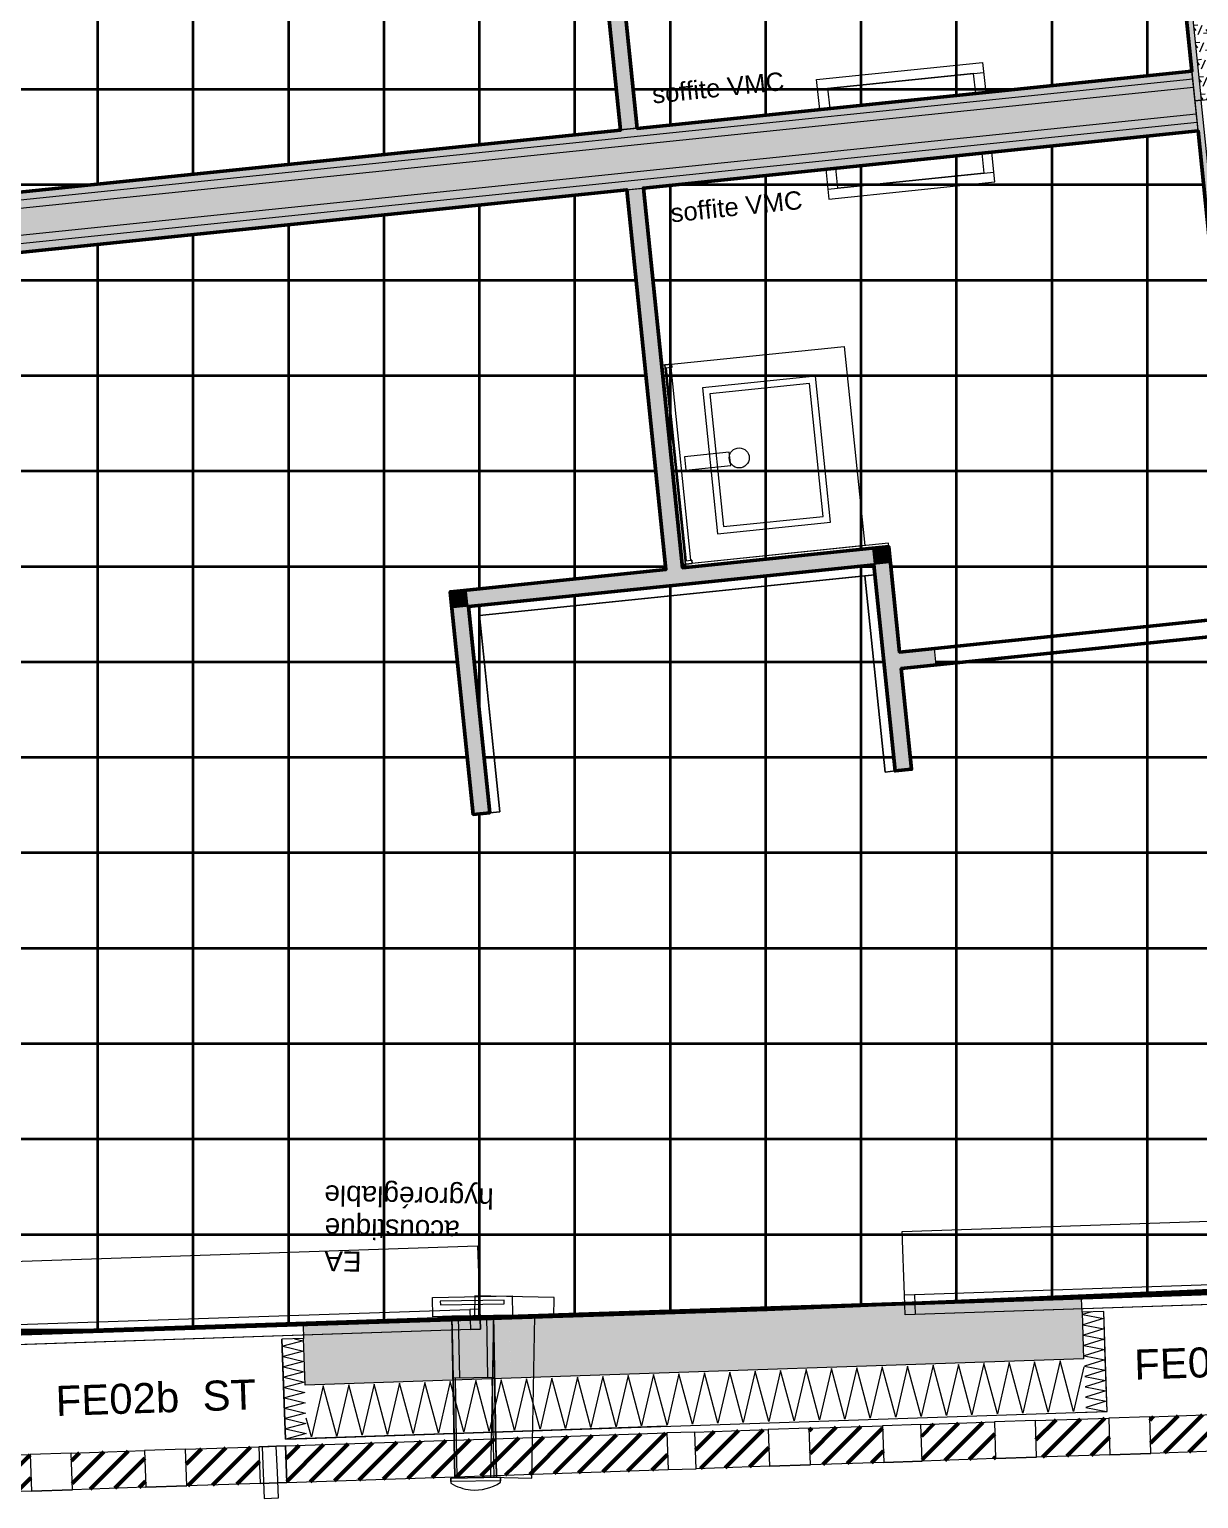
# Model space of a CAD drawing. Header units: metres. Extents: x 399 to 3028, y -427 to 863.
# Drawn here: x 743.686 to 747.19, y -333.14 to -328.737 of the extents above; entities that cross this region are included whole.
import ezdxf

# ---------------------------------------------------------------- set-up
doc = ezdxf.new("R2010")
doc.units = ezdxf.units.M
for name, color, linetype, lineweight in [('01-Dalles_3D_Stylo_No__1', 250, 'Continuous', 9), ('01-Murs LOGTS', 250, 'Continuous', 9), ('01-Murs LOGTS_Stylo_No__1', 250, 'Continuous', 9), ('01-Murs LOGTS_Stylo_No__2', 8, 'Continuous', 9), ('01-Murs_structure', 250, 'Continuous', 9), ('01-Murs_structure_Stylo_No__1', 250, 'Continuous', 9), ('01-Murs_structure_Stylo_No__101', 50, 'Continuous', 50), ('01-Murs_structure_Stylo_No__2', 8, 'Continuous', 9), ('02-Serrurerie_2nd oeuvre_Stylo_No__1', 250, 'Continuous', 9), ('03-Entree d_air 2D_Stylo_No__1', 250, 'Continuous', 9), ('03-Entree d_air 2D_Stylo_No__2', 8, 'Continuous', 9), ('03-Symboles divers_2D_Stylo_No__1', 250, 'Continuous', 9), ('04-Textes 50 _text_Stylo_No__7', 7, 'Continuous', 18), ('06-SHAB pièces 50_Stylo_No__102', 71, 'Continuous', 50), ('AES-Charge', 5, 'Continuous', 35), ('Fenêtres ARCHICAD_Stylo_No__1', 250, 'Continuous', 9), ('Marques de fenêtre ARCHICAD_Stylo_No__1', 250, 'Continuous', 9), ('Plan De Charge - PH R_1_dwg', 8, 'Continuous', 9)]:
    doc.layers.add(name, color=color, linetype=linetype, lineweight=lineweight)
doc.styles.add('Arial_1', font='arial.ttf', dxfattribs={"height": 0.06})
doc.styles.add('Arial_3', font='arial.ttf', dxfattribs={"height": 0.055})
doc.styles.add('Arial_6', font='arial.ttf', dxfattribs={"height": 0.09})
pattern_1 = [(45, (-84.054, 39.28), (-0.035355339, 0.035355339), [])]

# ---------------------------------------------------------------- blocks, each defined once
blk = doc.blocks.new('Plan De Charge - PH R_1_dwg__X184-779349-Plan De Charge - PH R_1 1_100')
at = {"layer": '01-Murs_structure_Stylo_No__2', "flags": 128}
for points in [[(393.9916, -332.9111), (393.9574, -332.7835), (393.9217, -332.9371), (393.8812, -332.786), (393.8456, -332.9396), (393.8051, -332.7886)], [(393.4244, -332.8014), (393.3887, -332.955), (393.3735, -332.8983)], [(393.5005, -332.7989), (393.4648, -332.9524), (393.4244, -332.8014)], [(393.5767, -332.7963), (393.541, -332.9499), (393.5005, -332.7989)], [(393.6528, -332.7937), (393.6171, -332.9473), (393.5767, -332.7963)], [(393.7289, -332.7912), (393.6933, -332.9447), (393.6528, -332.7937)], [(393.8051, -332.7886), (393.7694, -332.9422), (393.7289, -332.7912)]]:
    blk.add_lwpolyline(points, dxfattribs=at)
blk = doc.blocks.new('Plan De Charge - PH R_1_dwg__X186-779351-Plan De Charge - PH R_1 1_100')
at = {"layer": '01-Murs_structure_Stylo_No__2', "flags": 128}
for points in [[(393.3376, -332.6604), (393.3641, -332.6666), (393.3028, -332.683), (393.3652, -332.6975), (393.3038, -332.714)], [(393.3038, -332.714), (393.3662, -332.7284), (393.3049, -332.7449)], [(393.3049, -332.7449), (393.3672, -332.7594), (393.3059, -332.7758)], [(393.3059, -332.7758), (393.3683, -332.7903), (393.3069, -332.8068)], [(393.3069, -332.8068), (393.3693, -332.8212), (393.308, -332.8377)], [(393.308, -332.8377), (393.3704, -332.8522), (393.309, -332.8686)], [(393.309, -332.8686), (393.3714, -332.8831), (393.3101, -332.8996)], [(393.3101, -332.8996), (393.3725, -332.9141), (393.3111, -332.9305)], [(393.3111, -332.9305), (393.3735, -332.945), (393.3121, -332.9614)]]:
    blk.add_lwpolyline(points, dxfattribs=at)
blk = doc.blocks.new('Plan De Charge - PH R_1_dwg_Fenêtre 22_2-779352-Plan De Charge - PH R_1 1_100')
at = {"layer": 'Fenêtres ARCHICAD_Stylo_No__1'}
for p, q in [((391.9634, -332.6366), (393.8633, -332.5727)), ((391.9644, -332.6666), (393.8643, -332.6027)), ((393.8653, -332.6326), (391.9654, -332.6966))]:
    blk.add_line(p, q, dxfattribs=at)
at = {"layer": 'Fenêtres ARCHICAD_Stylo_No__1', "flags": 128}
for points in [[(393.8869, -332.3818), (393.8933, -332.5717), (393.8953, -332.6316), (393.8933, -332.5717), (393.8633, -332.5727), (393.8653, -332.6326), (393.8953, -332.6316), (391.9355, -332.6976), (391.9334, -332.6377), (391.927, -332.4478)], [(391.9334, -332.6377), (391.9634, -332.6366), (391.9654, -332.6966), (391.9355, -332.6976)]]:
    blk.add_lwpolyline(points, close=True, dxfattribs=at)
blk = doc.blocks.new('Plan De Charge - PH R_1_dwg__X187-779353-Plan De Charge - PH R_1 1_100')
at = {"layer": '01-Murs_structure_Stylo_No__2', "flags": 128}
for points in [[(395.1757, -332.7425), (395.1401, -332.896), (395.0996, -332.745)], [(395.2519, -332.7399), (395.2162, -332.8935), (395.1757, -332.7425)], [(395.328, -332.7373), (395.2924, -332.8909), (395.2519, -332.7399)], [(395.4042, -332.7348), (395.3685, -332.8883), (395.328, -332.7373)], [(395.4803, -332.7322), (395.4447, -332.8858), (395.4042, -332.7348)], [(395.5565, -332.7296), (395.5208, -332.8832), (395.4803, -332.7322)], [(395.7041, -332.7446), (395.6731, -332.8781), (395.6326, -332.7271), (395.597, -332.8806), (395.5565, -332.7296)], [(394.0335, -332.7809), (393.9979, -332.9345), (393.9916, -332.9111)], [(394.1097, -332.7784), (394.074, -332.9319), (394.0335, -332.7809)], [(394.1858, -332.7758), (394.1502, -332.9294), (394.1097, -332.7784)], [(394.262, -332.7732), (394.2263, -332.9268), (394.1858, -332.7758)], [(394.3381, -332.7707), (394.3025, -332.9242), (394.262, -332.7732)], [(394.4143, -332.7681), (394.3786, -332.9217), (394.3381, -332.7707)], [(394.4904, -332.7655), (394.4548, -332.9191), (394.4143, -332.7681)], [(394.5666, -332.763), (394.5309, -332.9165), (394.4904, -332.7655)], [(394.6427, -332.7604), (394.6071, -332.914), (394.5666, -332.763)], [(394.7189, -332.7578), (394.6832, -332.9114), (394.6427, -332.7604)], [(394.795, -332.7553), (394.7594, -332.9088), (394.7189, -332.7578)], [(394.8712, -332.7527), (394.8355, -332.9063), (394.795, -332.7553)], [(394.9473, -332.7501), (394.9116, -332.9037), (394.8712, -332.7527)], [(395.0235, -332.7476), (394.9878, -332.9012), (394.9473, -332.7501)], [(395.0996, -332.745), (395.0639, -332.8986), (395.0235, -332.7476)]]:
    blk.add_lwpolyline(points, dxfattribs=at)
blk = doc.blocks.new('Plan De Charge - PH R_1_dwg__X189-779355-Plan De Charge - PH R_1 1_100')
at = {"layer": '01-Murs_structure_Stylo_No__2', "flags": 128}
for points in [[(395.7265, -332.58), (395.7004, -332.5879), (395.7627, -332.6002), (395.7014, -332.6188), (395.7638, -332.6311)], [(395.7638, -332.6311), (395.7025, -332.6498), (395.7648, -332.6621)], [(395.7648, -332.6621), (395.7035, -332.6807), (395.7658, -332.693)], [(395.7658, -332.693), (395.7046, -332.7116), (395.7669, -332.7239)], [(395.7669, -332.7239), (395.7056, -332.7426), (395.7679, -332.7549)], [(395.7679, -332.7549), (395.7067, -332.7735), (395.769, -332.7858)], [(395.769, -332.7858), (395.7077, -332.8045), (395.77, -332.8167)], [(395.77, -332.8167), (395.7087, -332.8354), (395.7711, -332.8477)], [(395.7711, -332.8477), (395.7098, -332.8663), (395.7721, -332.8786)]]:
    blk.add_lwpolyline(points, dxfattribs=at)
blk = doc.blocks.new('Plan De Charge - PH R_1_dwg_Fenêtre 22_2-779357-Plan De Charge - PH R_1 1_100')
at = {"layer": 'Fenêtres ARCHICAD_Stylo_No__1'}
for p, q in [((395.1961, -332.5278), (397.0959, -332.4638)), ((395.1971, -332.5578), (397.0969, -332.4938)), ((397.0979, -332.5238), (395.1981, -332.5878))]:
    blk.add_line(p, q, dxfattribs=at)
at = {"layer": 'Fenêtres ARCHICAD_Stylo_No__1', "flags": 128}
for points in [[(397.1195, -332.2729), (397.1259, -332.4628), (397.1279, -332.5228), (397.1259, -332.4628), (397.0959, -332.4638), (397.0979, -332.5238), (397.1279, -332.5228), (395.1681, -332.5888), (395.1661, -332.5288), (395.1597, -332.3389)], [(395.1661, -332.5288), (395.1961, -332.5278), (395.1981, -332.5878), (395.1681, -332.5888)]]:
    blk.add_lwpolyline(points, close=True, dxfattribs=at)
blk = doc.blocks.new('Plan De Charge - PH R_1_dwg__T353-779560-Plan De Charge - PH R_1 1_100')
at = {"layer": '03-Entree d_air 2D_Stylo_No__1', "color": 7, "char_height": 0.06, "attachment_point": 1, "rotation": 178.8646, "line_spacing_factor": 0.941778, "style": 'Arial_1'}
for s, insert, width in [('hygroréglable', (393.9345, -332.2704), 0.604563), ('acoustique', (393.8328, -332.367), 0.484826), ('EA', (393.5383, -332.4597), 0.133694)]:
    blk.add_mtext(s, dxfattribs=dict(at, insert=insert, width=width))
blk = doc.blocks.new('Plan De Charge - PH R_1_dwg__E466-779561-Plan De Charge - PH R_1 1_100')
at = {"layer": '03-Entree d_air 2D_Stylo_No__1', "flags": 128}
blk.add_lwpolyline([(393.8782, -332.5323), (393.8771, -332.59), (393.9343, -332.5911), (393.9254, -333.0758), (394.0496, -333.0781), (394.0584, -332.5933), (394.1156, -332.5944), (394.1166, -332.5366)], close=True, dxfattribs=at)
blk.add_blockref('Plan De Charge - PH R_1_dwg__T353-779560-Plan De Charge - PH R_1 1_100', (0, 0))
blk = doc.blocks.new('Plan De Charge - PH R_1_dwg-779150-Plan De Charge - PH R_1 1_100')
at = {"layer": '01-Murs LOGTS', "lineweight": 35}
for color, points in [(18, [(394.3154, -329.0376), (394.3652, -329.0325), (394.2479, -327.8952), (394.1982, -327.9004), (394.3131, -329.0152)]), (10, [(396.0369, -328.9506), (396.0559, -328.9486), (395.9807, -328.238), (395.9636, -328.2398), (396.0367, -328.9486)]), (10, [(390.4737, -329.459), (396.0302, -328.8859), (396.0277, -328.8611), (390.4711, -329.4341)]), (10, [(390.4763, -329.4839), (396.0328, -328.9108), (396.0302, -328.8859), (390.4737, -329.459)]), (10, [(396.1099, -329.6578), (396.1289, -329.6558), (396.0559, -328.9486), (396.0369, -328.9506), (396.1034, -329.5949)]), (10, [(390.487, -329.5883), (396.0436, -329.0152), (396.041, -328.9904), (390.4845, -329.5634)]), (10, [(390.4896, -329.6132), (396.0462, -329.0401), (396.041, -329.0155), (390.487, -329.5883)]), (18, [(394.4514, -330.3551), (394.5011, -330.35), (394.3838, -329.2127), (394.3341, -329.2178), (394.4448, -330.2914)]), (18, [(393.8597, -330.4664), (395.0744, -330.3411), (395.0692, -330.2914), (393.8545, -330.4167), (393.8551, -330.4218)]), (18, [(395.0744, -330.3411), (395.119, -330.2863), (395.0692, -330.2914)]), (18, [(395.0744, -330.3411), (395.1241, -330.336), (395.119, -330.2863), (395.0785, -330.336)]), (18, [(395.1381, -330.959), (395.1878, -330.9539), (395.1241, -330.336), (395.0744, -330.3411), (395.0807, -330.4024)]), (18, [(393.8597, -330.4664), (393.8545, -330.4167), (393.8048, -330.4218), (393.8545, -330.4622)]), (18, [(393.8099, -330.4715), (393.8597, -330.4664), (393.8048, -330.4218), (393.8094, -330.4664)]), (18, [(393.8737, -331.0894), (393.9234, -331.0843), (393.8597, -330.4664), (393.8099, -330.4715), (393.8597, -330.9537)]), (18, [(395.1567, -330.6522), (395.2603, -330.6416), (395.2551, -330.5918), (395.1516, -330.6025)])]:
    blk.add_hatch(color=color, dxfattribs=at).paths.add_polyline_path(points)
at = {"layer": '01-Murs LOGTS_Stylo_No__2'}
h = blk.add_hatch(dxfattribs=at)
h.set_pattern_fill('FP_66', color=256, style=0, pattern_type=2)
h.set_pattern_definition([(5.888, (-84.054, 39.28), (-0.0053343786, 0.051725665), [0.03, -0.06]), (5.888, (-84.011, 39.311), (-0.0053343786, 0.051725665), [0.03, -0.06]), (65.888, (-84.024, 39.283), (-0.047462929, 0.021243125), [0.03, -0.06]), (65.888, (-84.029, 39.335), (-0.047462929, 0.021243125), [0.03, -0.06]), (125.888, (-84.054, 39.28), (0.0421285505, 0.03048254), [0.03, -0.06]), (125.888, (-84.059, 39.332), (0.0421285505, 0.03048254), [0.03, -0.06])])
h.paths.add_polyline_path([(396.0559, -328.9486), (396.1169, -328.9423), (396.0499, -328.2925), (395.9889, -328.2988), (396.0553, -328.9423)])
h = blk.add_hatch(dxfattribs=at)
h.set_pattern_fill('FP_68', color=256, style=0, pattern_type=2)
h.set_pattern_definition([(275.888, (-84.054, 39.28), (0.051725665, 0.0053343786), [0.03, -0.06]), (275.888, (-84.023, 39.238), (0.051725665, 0.0053343786), [0.03, -0.06]), (335.888, (-84.05, 39.25), (0.021243125, 0.047462929), [0.03, -0.06]), (335.888, (-83.999, 39.256), (0.021243125, 0.047462929), [0.03, -0.06]), (35.888, (-84.054, 39.28), (-0.03048254, 0.0421285505), [0.03, -0.06]), (35.888, (-84.002, 39.285), (-0.03048254, 0.0421285505), [0.03, -0.06])])
h.paths.add_polyline_path([(390.4845, -329.5634), (396.041, -328.9904), (396.0303, -328.9111), (390.4763, -329.4839), (390.4818, -329.538)])
at = {"layer": '01-Murs_structure', "lineweight": 35}
for points in [[(393.9871, -332.7786), (395.7033, -332.7208), (395.6973, -332.5409), (393.9811, -332.5987), (393.9845, -332.699)], [(393.3702, -332.7994), (393.9871, -332.7786), (393.9811, -332.5987), (393.3641, -332.6195), (393.3695, -332.7786)]]:
    blk.add_hatch(color=18, dxfattribs=at).paths.add_polyline_path(points)
at = {"layer": '01-Murs_structure_Stylo_No__101'}
h = blk.add_hatch(dxfattribs=at)
h.set_pattern_fill('FP_65', color=256, style=0, pattern_type=2)
h.set_pattern_definition(pattern_1)
h.paths.add_polyline_path([(395.2195, -333.0273), (395.4394, -333.0199), (395.4357, -332.9099), (395.2158, -332.9173)])
h = blk.add_hatch(dxfattribs=at)
h.set_pattern_fill('FP_65', color=256, style=0, pattern_type=2)
h.set_pattern_definition(pattern_1)
h.paths.add_polyline_path([(395.5623, -333.0157), (395.7822, -333.0083), (395.7785, -332.8984), (395.5586, -332.9058)])
h = blk.add_hatch(dxfattribs=at)
h.set_pattern_fill('FP_65', color=256, style=0, pattern_type=2)
h.set_pattern_definition(pattern_1)
h.paths.add_polyline_path([(395.9051, -333.0042), (396.125, -332.9968), (396.1213, -332.8869), (395.9014, -332.8943)])
h = blk.add_hatch(dxfattribs=at)
h.set_pattern_fill('FP_65', color=256, style=0, pattern_type=2)
h.set_pattern_definition(pattern_1)
h.paths.add_polyline_path([(393.315, -333.0914), (393.9969, -333.0685), (393.9932, -332.9585), (393.3113, -332.9815)])
h = blk.add_hatch(dxfattribs=at)
h.set_pattern_fill('FP_65', color=256, style=0, pattern_type=2)
h.set_pattern_definition(pattern_1)
h.paths.add_polyline_path([(393.9969, -333.0685), (394.4576, -333.0529), (394.4539, -332.943), (393.9932, -332.9585)])
h = blk.add_hatch(dxfattribs=at)
h.set_pattern_fill('FP_65', color=256, style=0, pattern_type=2)
h.set_pattern_definition(pattern_1)
h.paths.add_polyline_path([(394.5417, -333.0501), (394.7616, -333.0427), (394.7579, -332.9328), (394.538, -332.9402)])
h = blk.add_hatch(dxfattribs=at)
h.set_pattern_fill('FP_65', color=256, style=0, pattern_type=2)
h.set_pattern_definition(pattern_1)
h.paths.add_polyline_path([(394.8845, -333.0386), (395.1044, -333.0312), (395.1007, -332.9212), (394.8808, -332.9286)])
h = blk.add_hatch(dxfattribs=at)
h.set_pattern_fill('FP_65', color=256, style=0, pattern_type=2)
h.set_pattern_definition(pattern_1)
h.paths.add_polyline_path([(392.6724, -333.1131), (392.8923, -333.1056), (392.8886, -332.9957), (392.6687, -333.0031)])
h = blk.add_hatch(dxfattribs=at)
h.set_pattern_fill('FP_65', color=256, style=0, pattern_type=2)
h.set_pattern_definition(pattern_1)
h.paths.add_polyline_path([(393.0152, -333.1015), (393.2351, -333.0941), (393.2314, -332.9842), (393.0115, -332.9916)])
h = blk.add_hatch(dxfattribs=at)
h.set_pattern_fill('FP_65', color=256, style=0, pattern_type=2)
h.set_pattern_definition(pattern_1)
h.paths.add_polyline_path([(392.3297, -333.1246), (392.5495, -333.1172), (392.5458, -333.0073), (392.326, -333.0147)])
at = {"layer": '03-Entree d_air 2D_Stylo_No__2', "lineweight": 35}
for points in [[(393.8103, -332.6045), (393.8301, -332.6038), (393.8299, -332.593), (393.8101, -332.5933), (393.8102, -332.5998)], [(393.9146, -332.601), (393.9344, -332.5987), (393.9343, -332.5911), (393.9144, -332.5914), (393.9145, -332.5987)]]:
    blk.add_hatch(color=135, dxfattribs=at).paths.add_polyline_path(points)
h = blk.add_hatch(color=135, dxfattribs=at)
h.paths.add_polyline_path([(393.8189, -333.0781), (393.8259, -333.0779), (393.8258, -333.0742), (393.8189, -333.0744)])
h.paths.add_polyline_path([(393.8169, -332.9645), (393.8238, -332.9642), (393.8205, -332.7842), (393.8136, -332.7845), (393.8168, -332.9585)])
h = blk.add_hatch(color=135, dxfattribs=at)
h.paths.add_polyline_path([(393.9362, -333.0759), (393.9431, -333.0758), (393.943, -333.0703), (393.9361, -333.0705)])
h.paths.add_polyline_path([(393.9341, -332.9605), (393.941, -332.9585), (393.9377, -332.7803), (393.9308, -332.7805), (393.934, -332.9585)])
at = {"layer": 'AES-Charge'}
h = blk.add_hatch(dxfattribs=at)
h.set_pattern_fill('FP_93', color=1, style=0, pattern_type=2)
h.set_pattern_definition([(0, (46.337, 45.172), (0, 0.286), []), (90, (46.337, 45.172), (-0.286, 2e-17), [])])
h.paths.add_polyline_path([(390.8075, -332.6989), (393.8102, -332.5987), (393.8101, -332.5933), (393.8299, -332.593), (393.83, -332.5991), (393.9145, -332.5964), (393.9144, -332.5914), (393.9343, -332.5911), (393.9343, -332.5957), (397.2228, -332.4872), (397.0443, -330.7576), (396.4523, -330.8187), (396.4217, -330.5218), (396.1257, -330.5523), (396.1205, -330.5026), (397.0084, -330.4105), (396.9241, -329.593), (396.1118, -329.6768), (396.0436, -329.0404), (390.4896, -329.6132), (390.4737, -329.4339), (396.0277, -328.8611), (395.9617, -328.2208), (396.7738, -328.1365), (396.6894, -327.3191), (395.8016, -327.4106), (395.7965, -327.3609), (396.0925, -327.3304), (396.0619, -327.0334), (396.6536, -326.9719), (396.5264, -325.739), (390.1581, -326.3957), (390.1396, -326.2167), (396.5079, -325.5596), (396.3806, -324.3265), (395.789, -324.3875), (395.7584, -324.0906), (395.4624, -324.1211), (395.4573, -324.0713), (396.3448, -323.9793), (396.2604, -323.1618), (395.4486, -323.2456), (395.38, -322.6056), (389.8266, -323.1783), (389.8107, -322.999), (395.3641, -322.4262), (395.298, -321.786), (396.1097, -321.7017), (396.0254, -320.8843), (395.138, -320.9758), (395.1329, -320.9261), (395.4289, -320.8955), (395.3982, -320.5986), (395.9896, -320.5371), (395.8623, -319.3042), (389.4951, -319.9608), (389.4767, -319.7818), (395.8438, -319.1248), (395.7166, -317.8917), (395.1254, -317.9527), (395.0947, -317.6557), (394.7988, -317.6863), (394.7936, -317.6365), (395.6807, -317.5444), (395.5964, -316.7271), (394.7849, -316.8108), (394.7163, -316.1707), (389.1636, -316.7434), (389.1477, -316.5641), (394.7004, -315.9914), (394.6344, -315.3511), (395.4457, -315.2669), (395.3614, -314.4495), (394.4744, -314.541), (394.4693, -314.4912), (394.7652, -314.4607), (394.7346, -314.1638), (395.3255, -314.1022), (395.1983, -312.8694), (388.8321, -313.5259), (388.8137, -313.3469), (395.1798, -312.69), (395.0525, -311.4569), (394.4617, -311.5178), (394.4311, -311.2209), (394.1351, -311.2514), (394.13, -311.2017), (395.0167, -311.1096), (394.9301, -310.2925), (394.1213, -310.3759), (394.0527, -309.7359), (388.5006, -310.3085), (388.4847, -310.1292), (394.0368, -309.5566), (393.9708, -308.9163), (394.7817, -308.832), (394.6973, -308.0147), (393.8108, -308.1062), (393.8056, -308.0564), (394.1016, -308.0259), (394.071, -307.729), (394.6615, -307.6674), (394.5343, -306.4346), (388.1692, -307.0911), (388.1507, -306.912), (394.5157, -306.2551), (394.3885, -305.0221), (393.7981, -305.083), (393.7675, -304.7861), (393.4715, -304.8166), (393.4664, -304.7669), (394.3527, -304.6748), (394.2671, -303.8576), (393.4577, -303.9411), (393.3891, -303.3011), (387.8377, -303.8736), (387.8218, -303.6943), (393.3732, -303.1218), (393.3071, -302.4815), (394.1176, -302.3972), (394.0333, -301.5799), (393.1471, -301.6713), (393.142, -301.6216), (393.438, -301.5911), (393.4074, -301.2941), (393.9975, -301.2326), (393.8702, -299.9998), (387.5062, -300.6562), (387.4877, -300.4771), (391.3272, -300.0811), (391.2099, -298.9439), (390.5633, -299.0106), (390.4945, -298.3429), (390.5442, -298.3378), (390.6079, -298.9557), (391.8227, -298.8304), (391.7589, -298.2125), (391.8087, -298.2074), (391.8331, -298.4441), (391.9366, -298.4334), (391.9418, -298.4831), (391.8382, -298.4938), (391.8775, -298.875), (391.2596, -298.9387), (391.3769, -300.076), (393.0392, -299.9026), (392.9672, -299.204), (393.7794, -299.1198), (393.6951, -298.3023), (392.8072, -298.3939), (392.802, -298.3441), (393.098, -298.3136), (393.0674, -298.0167), (393.6592, -297.9551), (393.5069, -296.4786), (392.8852, -296.5687), (392.8847, -296.5658), (391.994, -296.6948), (391.9945, -296.6978), (389.6841, -297.0326), (389.6837, -297.0295), (388.793, -297.1585), (388.7934, -297.1617), (387.1676, -297.3983), (387.226, -297.9667), (387.2215, -297.9671), (387.3836, -299.5388), (387.3878, -299.5384), (387.5573, -301.184), (387.5533, -301.1844), (387.7153, -302.7561), (387.7194, -302.7557), (387.9307, -304.8048), (387.9266, -304.8052), (388.0887, -306.3769), (388.0928, -306.3765), (388.221, -307.6188), (388.2168, -307.6193), (388.3788, -309.1909), (388.383, -309.1905), (388.5944, -311.2396), (388.5901, -311.2401), (388.7522, -312.8118), (388.7565, -312.8113), (388.8846, -314.0537), (388.8803, -314.0541), (389.0423, -315.6258), (389.0467, -315.6253), (389.258, -317.6745), (389.2536, -317.6749), (389.4157, -319.2466), (389.4201, -319.2461), (389.5482, -320.4885), (389.5438, -320.489), (389.7058, -322.0606), (389.7103, -322.0602), (389.9216, -324.1093), (389.9171, -324.1098), (390.0792, -325.6814), (390.0837, -325.681), (390.2118, -326.9233), (390.2073, -326.9238), (390.3693, -328.4955), (390.3739, -328.495), (390.5853, -330.5441), (390.5806, -330.5446), (390.7426, -332.1163), (390.7474, -332.1158), (390.8065, -332.6898)])
h.paths.add_polyline_path([(390.8574, -332.6644), (390.8547, -332.5845), (391.5543, -332.5609), (391.557, -332.6409), (391.1959, -332.653)])
h.paths.add_polyline_path([(393.8737, -331.0894), (393.8048, -330.4218), (394.4514, -330.3551), (394.3341, -329.2178), (394.3838, -329.2127), (394.5011, -330.35), (395.119, -330.2863), (395.1516, -330.6025), (395.2551, -330.5918), (395.2603, -330.6416), (395.1567, -330.6522), (395.1878, -330.9539), (395.1381, -330.959), (395.0744, -330.3411), (393.8597, -330.4664), (393.9234, -331.0843)])
h.paths.add_polyline_path([(396.4969, -330.7638), (396.9943, -330.7125), (396.9739, -330.5151), (396.4765, -330.5664), (396.4916, -330.7125)])
h.paths.add_polyline_path([(394.3154, -329.0376), (394.1982, -327.9004), (393.5516, -327.967), (393.4828, -327.2994), (393.5325, -327.2943), (393.5962, -327.9122), (394.8109, -327.7869), (394.7472, -327.169), (394.7969, -327.1639), (394.8276, -327.4608), (394.9311, -327.4501), (394.9362, -327.4999), (394.8327, -327.5105), (394.8658, -327.8315), (394.2479, -327.8952), (394.3652, -329.0325)])
h.paths.add_polyline_path([(396.1371, -327.2755), (396.6345, -327.2242), (396.6141, -327.0268), (396.1167, -327.078), (396.1313, -327.2191)])
h.paths.add_polyline_path([(390.2195, -326.51), (390.2118, -326.4304), (390.9076, -326.3586), (390.9158, -326.4382)])
h.paths.add_polyline_path([(390.1847, -326.1719), (390.1765, -326.0923), (390.8728, -326.0205), (390.881, -326.1)])
h.paths.add_polyline_path([(393.2099, -324.6535), (393.141, -323.9859), (393.7876, -323.9192), (393.6703, -322.7819), (393.72, -322.7768), (393.8373, -323.914), (394.4552, -323.8503), (394.4883, -324.1713), (394.5919, -324.1606), (394.597, -324.2103), (394.4934, -324.221), (394.5241, -324.5179), (394.4743, -324.5231), (394.4106, -323.9052), (393.1959, -324.0305), (393.2596, -324.6483)])
h.paths.add_polyline_path([(395.8336, -324.3326), (396.331, -324.2813), (396.3106, -324.0839), (395.8132, -324.1352), (395.8278, -324.2762)])
h.paths.add_polyline_path([(393.6518, -322.6028), (393.5345, -321.4655), (392.888, -321.5322), (392.8191, -320.8646), (392.8689, -320.8595), (392.9326, -321.4773), (394.1473, -321.3521), (394.0836, -320.7342), (394.1333, -320.7291), (394.1639, -321.026), (394.2675, -321.0153), (394.2726, -321.065), (394.1691, -321.0757), (394.2022, -321.3967), (393.5843, -321.4604), (393.7016, -322.5977)])
h.paths.add_polyline_path([(395.4735, -320.8407), (395.9708, -320.7894), (395.9505, -320.5919), (395.4531, -320.6432), (395.4677, -320.7843)])
h.paths.add_polyline_path([(389.5559, -320.0752), (389.5482, -319.9955), (390.244, -319.9238), (390.2522, -320.0034)])
h.paths.add_polyline_path([(389.521, -319.737), (389.5128, -319.6575), (390.2091, -319.5856), (390.2173, -319.6652)])
h.paths.add_polyline_path([(392.5462, -318.2187), (392.4774, -317.551), (393.124, -317.4843), (393.0067, -316.3471), (393.0564, -316.3419), (393.1737, -317.4792), (393.7916, -317.4155), (393.8247, -317.7365), (393.9282, -317.7258), (393.9334, -317.7755), (393.8298, -317.7862), (393.8604, -318.0831), (393.8107, -318.0882), (393.747, -317.4704), (392.5323, -317.5956), (392.596, -318.2135)])
h.paths.add_polyline_path([(395.17, -317.8978), (395.6673, -317.8465), (395.647, -317.649), (395.1496, -317.7003), (395.1642, -317.8414)])
h.paths.add_polyline_path([(392.9882, -316.168), (392.8709, -315.0307), (392.2243, -315.0974), (392.1555, -314.4298), (392.2052, -314.4246), (392.269, -315.0425), (393.4837, -314.9173), (393.4199, -314.2994), (393.4697, -314.2942), (393.5003, -314.5912), (393.6038, -314.5805), (393.609, -314.6302), (393.5054, -314.6409), (393.5385, -314.9619), (392.9206, -315.0256), (393.0379, -316.1629)])
h.paths.add_polyline_path([(394.8098, -314.4058), (395.3072, -314.3546), (395.2868, -314.1571), (394.7895, -314.2084), (394.804, -314.3494)])
h.paths.add_polyline_path([(388.8923, -313.6403), (388.8846, -313.5607), (389.5804, -313.489), (389.5886, -313.5685)])
h.paths.add_polyline_path([(388.8574, -313.3022), (388.8492, -313.2226), (389.5455, -313.1508), (389.5537, -313.2304)])
h.paths.add_polyline_path([(391.8826, -311.7838), (391.8138, -311.1162), (392.4603, -311.0495), (392.343, -309.9122), (392.3928, -309.9071), (392.5101, -311.0444), (393.1279, -310.9807), (393.1611, -311.3016), (393.2646, -311.291), (393.2697, -311.3407), (393.1662, -311.3514), (393.1968, -311.6483), (393.1471, -311.6534), (393.0833, -311.0355), (391.8686, -311.1608), (391.9324, -311.7787)])
h.paths.add_polyline_path([(394.5063, -311.463), (395.0037, -311.4117), (394.9833, -311.2142), (394.486, -311.2655), (394.5005, -311.4065)])
h.paths.add_polyline_path([(392.3246, -309.7332), (392.2073, -308.5959), (391.5607, -308.6626), (391.4919, -307.9949), (391.5416, -307.9898), (391.6053, -308.6077), (392.82, -308.4824), (392.7563, -307.8645), (392.8061, -307.8594), (392.8367, -308.1563), (392.9402, -308.1457), (392.9453, -308.1954), (392.8418, -308.2061), (392.8749, -308.527), (392.257, -308.5908), (392.3743, -309.728)])
h.paths.add_polyline_path([(394.1462, -307.971), (394.6436, -307.9197), (394.6232, -307.7223), (394.1259, -307.7736), (394.1404, -307.9146)])
h.paths.add_polyline_path([(388.2287, -307.2055), (388.221, -307.1259), (388.9168, -307.0541), (388.925, -307.1337)])
h.paths.add_polyline_path([(388.1938, -306.8674), (388.1856, -306.7878), (388.8819, -306.716), (388.8901, -306.7956)])
h.paths.add_polyline_path([(391.219, -305.349), (391.1501, -304.6814), (391.7967, -304.6147), (391.6794, -303.4774), (391.7291, -303.4723), (391.8464, -304.6096), (392.4643, -304.5458), (392.4974, -304.8668), (392.601, -304.8561), (392.6061, -304.9059), (392.5026, -304.9166), (392.5332, -305.2135), (392.4834, -305.2186), (392.4197, -304.6007), (391.205, -304.726), (391.2687, -305.3439)])
h.paths.add_polyline_path([(393.8427, -305.0281), (394.3401, -304.9768), (394.3197, -304.7794), (393.8224, -304.8307), (393.8369, -304.9717)])
h.paths.add_polyline_path([(391.6609, -303.2983), (391.5437, -302.1611), (390.8971, -302.2277), (390.8282, -301.5601), (390.878, -301.555), (390.9417, -302.1729), (392.1564, -302.0476), (392.0927, -301.4297), (392.1424, -301.4246), (392.173, -301.7215), (392.2766, -301.7108), (392.2817, -301.7606), (392.1782, -301.7713), (392.2113, -302.0922), (391.5934, -302.1559), (391.7107, -303.2932)])
h.paths.add_polyline_path([(393.4826, -301.5362), (393.9799, -301.4849), (393.9596, -301.2875), (393.4622, -301.3388), (393.4768, -301.4798)])
h.paths.add_polyline_path([(387.565, -300.7707), (387.5573, -300.6911), (388.2531, -300.6193), (388.2613, -300.6989)])
h.paths.add_polyline_path([(393.0768, -299.297), (393.79, -299.2225), (393.7897, -299.2192), (393.0764, -299.2928), (393.0768, -299.297)])
h.paths.add_polyline_path([(393.1426, -298.2588), (393.64, -298.2075), (393.6196, -298.01), (393.1223, -298.0613), (393.1368, -298.2023)])
h.paths.add_polyline_path([(387.2297, -297.506), (387.2182, -297.4269), (387.911, -297.3265), (387.9224, -297.4056), (387.4677, -297.4715)])
at = {"color": 8, "lineweight": 9, "flags": 128}
blk.add_lwpolyline([(394.51, -330.339), (394.5011, -330.35), (394.511, -330.349), (394.51, -330.339), (394.5001, -330.34), (394.5011, -330.35), (394.51, -330.339), (394.4485, -329.7422), (394.4385, -329.7432), (394.5001, -330.34), (394.51, -330.339)], dxfattribs=at)
for points in [[(394.511, -330.349), (395.119, -330.2863), (395.118, -330.2763), (394.51, -330.339)], [(393.8926, -330.4932), (395.0775, -330.371), (395.0744, -330.3411), (393.8895, -330.4633)], [(395.0476, -330.374), (395.1083, -330.9621), (395.1381, -330.959), (395.0775, -330.371)], [(393.9532, -331.0812), (393.8895, -330.4633), (393.8597, -330.4664), (393.9234, -331.0843)], [(395.1007, -332.9212), (395.1044, -333.0312), (395.2195, -333.0273), (395.2158, -332.9173)], [(395.4357, -332.9099), (395.4394, -333.0199), (395.5623, -333.0157), (395.5586, -332.9058)], [(395.7785, -332.8984), (395.7822, -333.0083), (395.9051, -333.0042), (395.9014, -332.8943)], [(394.4539, -332.943), (394.4576, -333.0529), (394.5417, -333.0501), (394.538, -332.9402)], [(394.7579, -332.9328), (394.7616, -333.0427), (394.8845, -333.0386), (394.8808, -332.9286)], [(392.5458, -333.0073), (392.5495, -333.1172), (392.6724, -333.1131), (392.6687, -333.0031)], [(392.8886, -332.9957), (392.8923, -333.1056), (393.0152, -333.1015), (393.0115, -332.9916)], [(393.315, -333.0914), (393.3113, -332.9815), (393.2314, -332.9842), (393.2351, -333.0941)]]:
    blk.add_lwpolyline(points, close=True, dxfattribs=at)
at = {"layer": '01-Dalles_3D_Stylo_No__1', "flags": 128}
blk.add_lwpolyline([(393.5138, -296.4776), (387.1668, -297.3975), (390.8082, -332.7056), (397.2277, -332.4894)], close=True, dxfattribs=at)
at = {"layer": '01-Murs LOGTS_Stylo_No__1'}
for p, q in [((396.0303, -328.8859), (390.4737, -329.459)), ((396.0328, -328.9108), (390.4763, -329.4839)), ((396.041, -328.9904), (390.4845, -329.5634)), ((396.0436, -329.0152), (390.487, -329.5883))]:
    blk.add_line(p, q, dxfattribs=at)
at = {"layer": '01-Murs LOGTS_Stylo_No__1', "flags": 128}
for points in [[(394.778, -327.7601), (393.623, -327.8792), (393.5623, -327.2912), (393.5325, -327.2943), (393.5962, -327.9122), (393.5325, -327.2943), (393.4828, -327.2994), (393.5465, -327.9173), (393.5516, -327.967), (394.1982, -327.9004), (394.3154, -329.0376), (394.3652, -329.0325), (394.2479, -327.8952), (394.8658, -327.8315), (394.8668, -327.8415)], [(396.7808, -328.1555), (396.0436, -328.2315), (395.9826, -328.2378), (395.9889, -328.2988), (396.0559, -328.9486)], [(396.1289, -329.6558), (396.1899, -329.6495), (396.1289, -329.6558), (396.1226, -329.5949), (396.0559, -328.9486), (396.0369, -328.9506), (396.1118, -329.6768), (396.1308, -329.6748), (396.929, -329.5925), (396.927, -329.5735), (396.9207, -329.5125), (396.9188, -329.4935), (396.2006, -329.5676), (396.1359, -328.9404), (396.1169, -328.9423)], [(395.2603, -330.6416), (395.1567, -330.6522), (395.1878, -330.9539), (395.1381, -330.959), (395.0744, -330.3411), (395.0775, -330.371), (395.1381, -330.959), (395.1083, -330.9621), (395.0476, -330.374), (393.8926, -330.4932), (393.9532, -331.0812), (393.9234, -331.0843), (393.8597, -330.4664), (395.0744, -330.3411), (393.8895, -330.4633), (393.8597, -330.4664), (393.9234, -331.0843), (393.8737, -331.0894), (393.8099, -330.4715), (393.8048, -330.4218), (394.4514, -330.3551), (394.3341, -329.2178), (394.3838, -329.2127), (394.5011, -330.35), (395.119, -330.2863), (395.118, -330.2763), (394.51, -330.339), (394.4485, -329.7422), (394.4385, -329.7432)], [(394.4385, -329.7432), (394.5001, -330.34), (394.5011, -330.35), (395.0692, -330.2914), (395.119, -330.2863), (395.1516, -330.6025), (395.2551, -330.5918), (395.2603, -330.6416)]]:
    blk.add_lwpolyline(points, dxfattribs=at)
for points in [[(396.789, -328.2355), (396.7871, -328.2165), (396.7808, -328.1555), (396.7788, -328.1365), (395.9807, -328.2188), (395.9617, -328.2208), (396.0369, -328.9506), (396.0559, -328.9486), (396.1169, -328.9423), (396.1359, -328.9404), (396.0708, -328.3095)], [(390.4896, -329.6132), (396.0462, -329.0401), (396.0277, -328.8611), (390.4711, -329.4341)]]:
    blk.add_lwpolyline(points, close=True, dxfattribs=at)
at = {"layer": '01-Murs_structure_Stylo_No__1'}
for p, q in [((395.6973, -332.5409), (395.6673, -332.5419)), ((393.3641, -332.6195), (393.3941, -332.6185))]:
    blk.add_line(p, q, dxfattribs=at)
at = {"layer": '01-Murs_structure_Stylo_No__1', "flags": 128}
for points in [[(394.4532, -332.923), (393.9925, -332.9385), (395.7087, -332.8807), (395.7737, -332.8786), (395.7683, -332.7186), (395.7636, -332.5787), (395.6986, -332.5809), (395.6973, -332.5409), (393.9811, -332.5987), (393.3641, -332.6195), (393.3655, -332.6595), (393.3005, -332.6617), (393.3052, -332.8016), (393.3106, -332.9615), (393.3755, -332.9593), (393.9925, -332.9385), (393.3106, -332.9615), (393.3052, -332.8016), (393.3005, -332.6617)], [(395.6837, -332.8816), (395.7737, -332.8786), (395.7636, -332.5787), (395.6986, -332.5809), (395.7033, -332.7208), (393.9871, -332.7786), (393.3702, -332.7994), (393.3655, -332.6595), (393.3005, -332.6617), (393.3106, -332.9615), (393.4005, -332.9585)], [(395.7737, -332.8786), (395.7683, -332.7186), (395.7636, -332.5787)], [(393.3113, -332.9815), (393.9932, -332.9585), (394.4539, -332.943)], [(393.315, -333.0914), (393.9969, -333.0685), (394.4576, -333.0529)]]:
    blk.add_lwpolyline(points, dxfattribs=at)
for points in [[(395.2195, -333.0273), (395.2158, -332.9173), (395.4357, -332.9099), (395.4394, -333.0199)], [(395.5623, -333.0157), (395.5586, -332.9058), (395.7785, -332.8984), (395.7822, -333.0083)], [(395.9051, -333.0042), (395.9014, -332.8943), (396.1213, -332.8869), (396.125, -332.9968)], [(394.5417, -333.0501), (394.538, -332.9402), (394.7579, -332.9328), (394.7616, -333.0427)], [(394.8845, -333.0386), (394.8808, -332.9286), (395.1007, -332.9212), (395.1044, -333.0312)], [(392.6724, -333.1131), (392.6687, -333.0031), (392.8886, -332.9957), (392.8923, -333.1056)], [(393.0152, -333.1015), (393.0115, -332.9916), (393.2314, -332.9842), (393.2351, -333.0941)], [(392.3297, -333.1246), (392.326, -333.0147), (392.5458, -333.0073), (392.5495, -333.1172)]]:
    blk.add_lwpolyline(points, close=True, dxfattribs=at)
at = {"layer": '01-Murs_structure_Stylo_No__2'}
for p, q in [((395.2158, -332.9173), (395.1007, -332.9212)), ((395.5586, -332.9058), (395.4357, -332.9099)), ((395.9014, -332.8943), (395.7785, -332.8984)), ((394.8808, -332.9286), (394.7579, -332.9328)), ((392.6687, -333.0031), (392.5458, -333.0073)), ((393.0115, -332.9916), (392.8886, -332.9957)), ((395.9051, -333.0042), (395.7822, -333.0083)), ((394.8845, -333.0386), (394.7616, -333.0427)), ((395.2195, -333.0273), (395.1044, -333.0312)), ((395.5623, -333.0157), (395.4394, -333.0199)), ((392.6724, -333.1131), (392.5495, -333.1172)), ((393.0152, -333.1015), (392.8923, -333.1056))]:
    blk.add_line(p, q, dxfattribs=at)
at = {"layer": '01-Murs_structure_Stylo_No__2', "flags": 128}
for points in [[(394.538, -332.9402), (394.4539, -332.943), (394.4576, -333.0529), (394.5417, -333.0501)], [(393.2314, -332.9842), (393.3113, -332.9815), (393.315, -333.0914), (393.2351, -333.0941)]]:
    blk.add_lwpolyline(points, dxfattribs=at)
at = {"layer": '02-Serrurerie_2nd oeuvre_Stylo_No__1', "flags": 128}
blk.add_lwpolyline([(393.2688, -333.1387), (393.29, -333.1378), (393.2866, -333.0605), (393.2831, -332.9833), (393.2619, -332.9843), (393.2408, -332.9852), (393.2442, -333.0624), (393.2476, -333.1397)], close=True, dxfattribs=at)
at = {"layer": '03-Entree d_air 2D_Stylo_No__1'}
for p, q in [((393.8333, -332.7786), (393.8299, -332.593)), ((393.9178, -332.7771), (393.9144, -332.5914)), ((393.9377, -332.7767), (393.8135, -332.779)), ((393.8259, -333.0779), (393.8204, -332.7788)), ((393.9362, -333.0759), (393.9307, -332.7768))]:
    blk.add_line(p, q, dxfattribs=at)
at = {"layer": '03-Entree d_air 2D_Stylo_No__1', "flags": 128}
for points in [[(393.7529, -332.5944), (393.7519, -332.5366), (393.9903, -332.5323), (393.9914, -332.59)], [(393.9903, -332.5323), (393.9914, -332.59), (393.9343, -332.5911), (393.9431, -333.0758), (393.8189, -333.0781), (393.8101, -332.5933), (393.7529, -332.5944), (393.7519, -332.5366)], [(393.9661, -332.5447), (393.775, -332.5482), (393.7752, -332.559), (393.9663, -332.5555)], [(393.9558, -333.0859), (393.8067, -333.0886), (393.8065, -333.0783), (393.9556, -333.0755)]]:
    blk.add_lwpolyline(points, close=True, dxfattribs=at)
for points in [[(393.9431, -333.0758), (393.9377, -332.7767), (393.9343, -332.5911), (393.8101, -332.5933), (393.8135, -332.779), (393.8189, -333.0781)], [(393.9558, -333.0908), (393.9556, -333.0755), (393.8065, -333.0783), (393.8068, -333.0935)]]:
    blk.add_lwpolyline(points, dxfattribs=at)
at = {"layer": '03-Entree d_air 2D_Stylo_No__1'}
for start_param, end_param in [(2.594094, 3.030901), (3.030901, 3.689091)]:
    blk.add_ellipse((393.879, -332.9653), major_axis=(-0.0027, 0.1486), ratio=0.963388, start_param=start_param, end_param=end_param, dxfattribs=at)
at = {"layer": '03-Symboles divers_2D_Stylo_No__1'}
for p, q in [((394.9062, -328.917), (395.4036, -328.8657)), ((394.937, -329.2154), (395.4344, -329.1641))]:
    blk.add_line(p, q, dxfattribs=at)
at = {"layer": '03-Symboles divers_2D_Stylo_No__1', "flags": 128}
for points in [[(394.936, -328.9139), (394.9422, -328.9736), (394.9123, -328.9766), (394.9031, -328.8871), (395.4005, -328.8358), (395.4097, -328.9254), (395.3799, -328.9284), (395.3737, -328.8687), (394.936, -328.9139), (394.9422, -328.9736), (394.9123, -328.9766), (394.9031, -328.8871), (395.4005, -328.8358), (395.4097, -328.9254), (395.3799, -328.9284), (395.3737, -328.8687)], [(394.9668, -329.2123), (394.9607, -329.1526), (394.9308, -329.1557), (394.9401, -329.2452), (395.4374, -329.1939), (395.4282, -329.1044), (395.3984, -329.1075), (395.4045, -329.1672), (394.9668, -329.2123), (394.9607, -329.1526), (394.9308, -329.1557), (394.9401, -329.2452), (395.4374, -329.1939), (395.4282, -329.1044), (395.3984, -329.1075), (395.4045, -329.1672)]]:
    blk.add_lwpolyline(points, dxfattribs=at)
for points in [[(394.4495, -329.7521), (394.4485, -329.7422), (394.9856, -329.6868), (395.0472, -330.2836), (394.51, -330.339), (394.509, -330.3291), (394.5289, -330.327), (394.5299, -330.337), (394.51, -330.339), (394.4485, -329.7422), (394.4684, -329.7401), (394.4694, -329.7501)], [(394.5299, -330.337), (394.5289, -330.327), (394.5264, -330.3273), (394.4669, -329.7503), (394.4694, -329.7501), (394.4684, -329.7401), (394.4485, -329.7422), (394.4495, -329.7521), (394.452, -329.7519), (394.5115, -330.3288), (394.509, -330.3291), (394.51, -330.339)], [(394.9445, -330.2138), (394.8993, -329.7761), (394.5611, -329.811), (394.6063, -330.2487)], [(394.9225, -330.1959), (394.8815, -329.798), (394.5831, -329.8288), (394.6241, -330.2267)], [(394.6454, -330.0436), (394.6413, -330.0038), (394.507, -330.0176), (394.5111, -330.0574)]]:
    blk.add_lwpolyline(points, close=True, dxfattribs=at)
at = {"layer": '03-Symboles divers_2D_Stylo_No__1'}
blk.add_circle((394.671, -330.0208), 0.03, dxfattribs=at)
at = {"layer": '06-SHAB pièces 50_Stylo_No__102', "flags": 128}
for points in [[(390.4709, -329.4347), (394.3155, -329.0382), (394.1982, -327.9004)], [(394.2479, -327.8952), (394.3652, -329.0331), (396.0277, -328.8616), (395.9617, -328.2208)], [(390.8041, -332.7018), (394.7548, -332.5729), (397.2252, -332.4669)], [(396.118, -329.7365), (396.0462, -329.0407), (394.3837, -329.2122), (394.5011, -330.35), (395.0692, -330.2914), (395.119, -330.2863), (395.1241, -330.336), (395.1516, -330.6025), (396.3163, -330.4824)], [(396.3214, -330.5321), (395.1567, -330.6522), (395.1878, -330.9539), (395.1381, -330.959), (395.0744, -330.3411), (393.8597, -330.4664), (393.9234, -331.0843), (393.8737, -331.0894), (393.8099, -330.4715), (393.8048, -330.4218), (393.8545, -330.4167), (394.4514, -330.3551), (394.334, -329.2173), (390.4894, -329.6138)]]:
    blk.add_lwpolyline(points, dxfattribs=at)
at = {"layer": 'AES-Charge', "color": 20, "lineweight": 50, "flags": 128}
blk.add_lwpolyline([(387.1625, -297.3947), (393.5066, -296.4757), (397.2228, -332.4872), (390.8027, -332.699)], close=True, dxfattribs=at)
for name in ['Plan De Charge - PH R_1_dwg__E466-779561-Plan De Charge - PH R_1 1_100', 'Plan De Charge - PH R_1_dwg_Fenêtre 22_2-779357-Plan De Charge - PH R_1 1_100', 'Plan De Charge - PH R_1_dwg_Fenêtre 22_2-779352-Plan De Charge - PH R_1 1_100', 'Plan De Charge - PH R_1_dwg__X189-779355-Plan De Charge - PH R_1 1_100', 'Plan De Charge - PH R_1_dwg__X186-779351-Plan De Charge - PH R_1 1_100', 'Plan De Charge - PH R_1_dwg__X187-779353-Plan De Charge - PH R_1 1_100', 'Plan De Charge - PH R_1_dwg__X184-779349-Plan De Charge - PH R_1 1_100']:
    blk.add_blockref(name, (0, 0))
at = {"layer": '04-Textes 50 _text_Stylo_No__7', "char_height": 0.055, "width": 0.474053, "attachment_point": 1, "line_spacing_factor": 0.941778, "style": 'Arial_3'}
for insert, rotation in [((394.4073, -328.9043), 5.8881), ((394.4623, -329.2603), 5.889)]:
    blk.add_mtext('soffite VMC', dxfattribs=dict(at, insert=insert, rotation=rotation))
at = {"layer": 'Marques de fenêtre ARCHICAD_Stylo_No__1', "color": 7, "char_height": 0.09, "width": 0.718425, "attachment_point": 1, "rotation": 1.9286, "line_spacing_factor": 0.941778, "style": 'Arial_6'}
for insert in [(395.8534, -332.6933), (392.6207, -332.8022)]:
    blk.add_mtext('FE02b  ST', dxfattribs=dict(at, insert=insert))

msp = doc.modelspace()

# ---------------------------------------------------------------- block references
at = {"layer": 'Plan De Charge - PH R_1_dwg', "color": 10, "lineweight": 35}
msp.add_blockref('Plan De Charge - PH R_1_dwg-779150-Plan De Charge - PH R_1 1_100', (351.1425, 0), dxfattribs=at)

doc.saveas('drawing.dxf')
